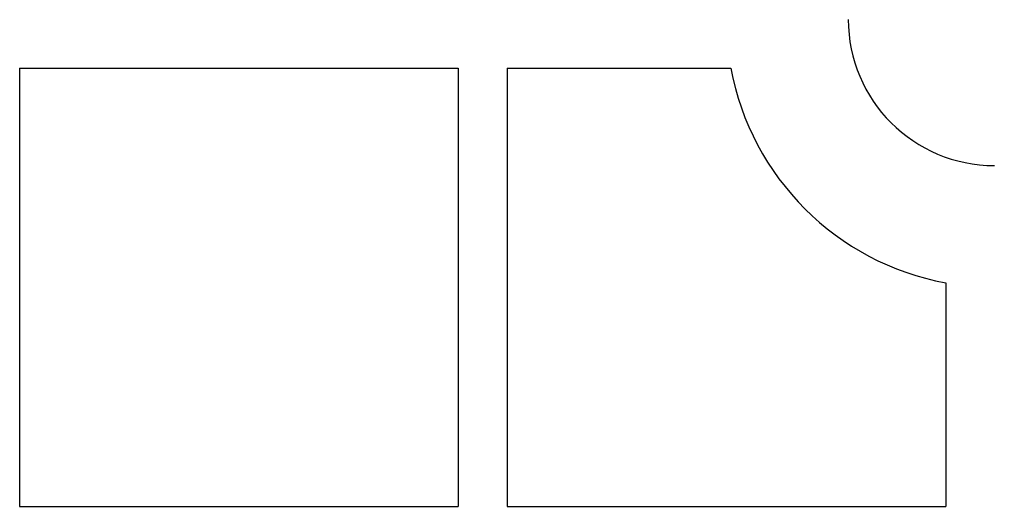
# Model space of a CAD drawing. Header units: millimetres. Extents: x 2 to 295, y 1 to 209.
# Drawn here: x 222.74 to 242.74, y 99.11 to 109.11 of the extents above; entities that cross this region are included whole.
import ezdxf

# ---------------------------------------------------------------- set-up
doc = ezdxf.new("R2010")
doc.units = ezdxf.units.MM

msp = doc.modelspace()

# ---------------------------------------------------------------- linework, layer by layer
at = {"color": 7, "linetype": 'Continuous', "lineweight": 25}
for p, q in [((222.741, 108.115), (231.741, 108.115)), ((222.741, 108.115), (222.741, 99.115)), ((231.741, 108.115), (231.741, 99.115)), ((232.741, 108.115), (237.333, 108.115)), ((232.741, 108.115), (232.741, 99.115)), ((241.741, 103.706), (241.741, 99.115)), ((222.741, 99.115), (231.741, 99.115)), ((232.741, 99.115), (241.741, 99.115))]:
    msp.add_line(p, q, dxfattribs=at)
for radius, start, end in [(3, 180, 270), (5.5, 190.4757, 259.5243)]:
    msp.add_arc((242.741, 109.115), radius, start, end, dxfattribs=at)

doc.saveas('drawing.dxf')
